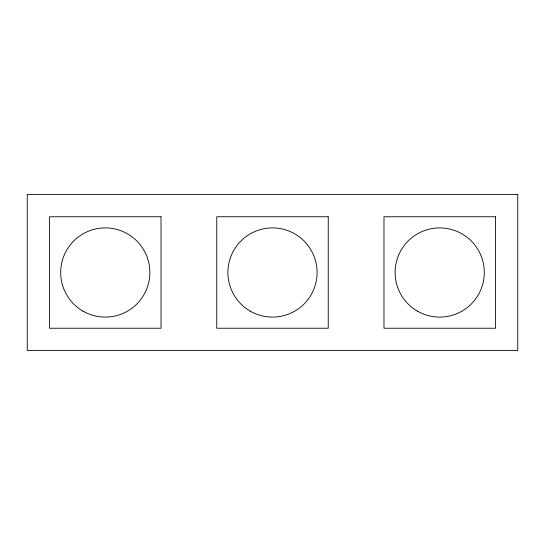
<?xml version="1.0" encoding="UTF-8"?>
<svg xmlns="http://www.w3.org/2000/svg" width="545" height="545" viewBox="0 0 545 545"><rect width="100%" height="100%" fill="white"/><g stroke="black" fill="none" stroke-linecap="round" stroke-linejoin="round"><path stroke-width="0.82" d="M517.75 194.463L27.25 194.463L27.25 350.537L517.75 350.537L517.75 194.463M161.02 216.76L49.547 216.76L49.547 328.24L161.02 328.24L161.02 216.76M328.24 216.76L216.76 216.76L216.76 328.24L328.24 328.24L328.24 216.76M495.453 216.76L383.98 216.76L383.98 328.24L495.453 328.24L495.453 216.76M417.422 311.12A44.588 44.588 0 0 0 484.307 272.5A44.588 44.588 0 0 0 417.422 233.88A44.588 44.588 0 0 0 417.422 311.12M250.203 311.12A44.588 44.588 0 0 0 317.088 272.5A44.588 44.588 0 0 0 250.203 233.88A44.588 44.588 0 0 0 250.203 311.12M82.99 311.12A44.588 44.588 0 0 0 149.875 272.5A44.588 44.588 0 0 0 82.99 233.88A44.588 44.588 0 0 0 82.99 311.12"/></g></svg>
